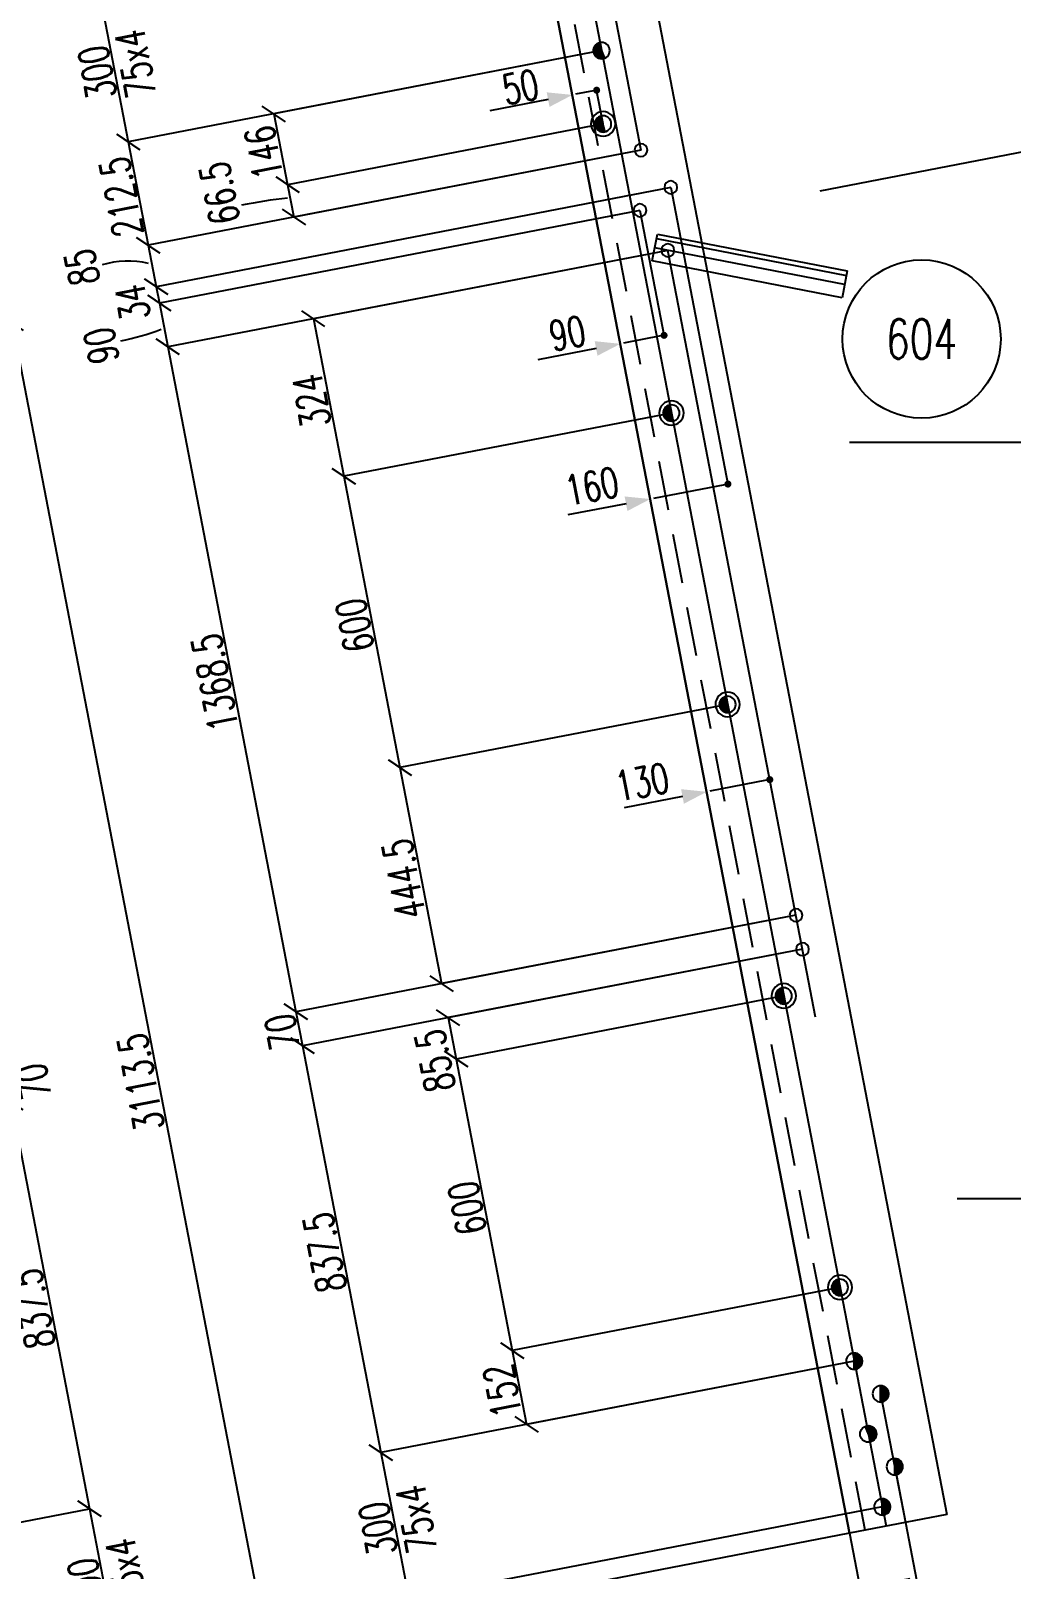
# Model space of a CAD drawing. Extents: x 591592 to 607812, y -3756 to 7724.
# Drawn here: x 603017 to 605000, y 3030 to 6140 of the extents above; entities that cross this region are included whole.
import ezdxf
from ezdxf.enums import TextEntityAlignment as Align

# ---------------------------------------------------------------- set-up
doc = ezdxf.new("R2010")
doc.units = 0
doc.header["$LTSCALE"] = 200
doc.header["$MEASUREMENT"] = 0
doc.linetypes.add('DASHED', pattern=[0.75, 0.5, -0.25])
doc.layers.get('0').update_dxf_attribs({"linetype": 'CONTINUOUS'})
for name, color, linetype in [('ASSI', 6, 'CONTINUOUS'), ('BOLLINI_1', 7, 'CONTINUOUS'), ('FORI', 2, 'CONTINUOUS'), ('LINEA_ANG', 2, 'CONTINUOUS'), ('LS', 7, 'CONTINUOUS'), ('QT_MAL', 7, 'CONTINUOUS'), ('QT_MPR', 7, 'CONTINUOUS'), ('QT_MSP', 7, 'CONTINUOUS'), ('TRAT-Y', 7, 'DASHED')]:
    doc.layers.add(name, color=color, linetype=linetype)
doc.styles.add('QUOTE', font='ROMANS8.SHX', dxfattribs={"width": 0.7})
doc.styles.add('RQL', font='ROMANS8.SHX', dxfattribs={"width": 0.7})
doc.styles.add('RS', font='ROMANS8.shx', dxfattribs={"width": 0.7})
doc.styles.get("Standard").update_dxf_attribs({"font": 'ROMANS8.SHX', "width": 0.7})
doc.dimstyles.new('FRECCE1', dxfattribs={"dimtxt": 60, "dimasz": 6.66, "dimexe": 0, "dimexo": 0, "dimgap": 1, "dimtad": 1, "dimzin": 0, "dimdsep": 46, "dimtxsty": 'RS', "dimblk1": 'QUOTP', "dimblk2": 'QUOTF', "dimsah": 1, "dimcen": 0, "dimclrd": 2, "dimclre": 2, "dimclrt": 7, "dimadec": 0, "dimazin": 0, "dimtfac": 1, "dimtix": 1, "dimtmove": 2, "dimatfit": 3, "dimldrblk": 'QUOTP', "dimfxl": 1, "dimtolj": 1, "dimtzin": 0, "dimarcsym": 0})
doc.dimstyles.new('TRATTO', dxfattribs={"dimscale": 0, "dimtxt": 60, "dimasz": 40, "dimexe": 0, "dimexo": 0, "dimgap": 5, "dimtad": 1, "dimrnd": 0.5, "dimdsep": 46, "dimtxsty": 'RS', "dimblk1": 'OBLIQUE', "dimblk2": 'OBLIQUE', "dimsah": 1, "dimcen": 0.09, "dimclrd": 2, "dimclre": 2, "dimclrt": 7, "dimadec": 0, "dimazin": 0, "dimtfac": 1, "dimtix": 1, "dimtmove": 2, "dimatfit": 3, "dimfxl": 1, "dimtolj": 1, "dimtzin": 0, "dimarcsym": 0})

# ---------------------------------------------------------------- blocks, each defined once
blk = doc.blocks.new('P20')
at = {"color": 0}
for p, q in [((0, 0.98), (0.02, 1)), ((0, 0.94), (0.06, 1)), ((1, -0.01), (0, 0.99)), ((0, 0.89), (0.1, 0.99)), ((0, 0.85), (0.14, 0.99)), ((0, 0.8), (0.18, 0.98)), ((0, 0.76), (0.22, 0.98)), ((0, 0.71), (0.25, 0.97)), ((0, 0.67), (0.29, 0.96)), ((1, -0.05), (0, 0.95)), ((0, 0.62), (0.32, 0.95)), ((0, 0.58), (0.36, 0.93)), ((0, 0.53), (0.39, 0.92)), ((0, 0.49), (0.42, 0.91)), ((1, -0.09), (0, 0.9)), ((0, 0.44), (0.45, 0.89)), ((0, 0.4), (0.48, 0.88)), ((0.99, -0.13), (0, 0.86)), ((0, 0.35), (0.51, 0.86)), ((0, 0.31), (0.54, 0.84)), ((0, 0.26), (0.56, 0.83)), ((0.99, -0.17), (0, 0.81)), ((0, 0.22), (0.59, 0.81)), ((0, 0.17), (0.61, 0.79)), ((0.98, -0.21), (0, 0.77)), ((0, 0.13), (0.64, 0.77)), ((0, 0.08), (0.66, 0.75)), ((0, 0.04), (0.69, 0.73)), ((0.97, -0.25), (0, 0.72)), ((0, -0.01), (0.71, 0.7)), ((0.96, -0.28), (0, 0.68)), ((0, -0.05), (0.73, 0.68)), ((0, -0.1), (0.75, 0.66)), ((0.95, -0.32), (0, 0.63)), ((0, -0.14), (0.77, 0.63)), ((0, -0.19), (0.79, 0.61)), ((0.94, -0.35), (0, 0.59)), ((0, -0.23), (0.81, 0.58)), ((0, -0.28), (0.83, 0.56)), ((0.92, -0.38), (0, 0.54)), ((0, -0.32), (0.85, 0.53)), ((0.91, -0.41), (0, 0.5)), ((0, -0.36), (0.87, 0.5)), ((0, -0.41), (0.88, 0.47)), ((0.9, -0.44), (0, 0.45)), ((0, -0.45), (0.9, 0.44)), ((0.88, -0.47), (0, 0.41)), ((0, -0.5), (0.91, 0.41)), ((0, -0.54), (0.92, 0.38)), ((0.87, -0.5), (0, 0.36)), ((0, -0.59), (0.94, 0.35)), ((0.85, -0.53), (0, 0.32)), ((0, -0.63), (0.95, 0.31)), ((0, -0.68), (0.96, 0.28)), ((0.83, -0.56), (0, 0.27)), ((0, -0.72), (0.97, 0.25)), ((0.81, -0.58), (0, 0.23)), ((0, -0.77), (0.98, 0.21)), ((0.79, -0.61), (0, 0.18)), ((0, -0.81), (0.99, 0.17)), ((0.77, -0.63), (0, 0.14)), ((0, -0.86), (0.99, 0.13)), ((0.75, -0.66), (0, 0.09)), ((0, -0.9), (1, 0.09)), ((0.73, -0.68), (0, 0.05)), ((0, -0.95), (1, 0.05)), ((0.71, -0.7), (0, 0.01)), ((0, -0.99), (1, 0.01)), ((1, 0.04), (0.04, 1)), ((1, 0.09), (0.09, 1)), ((0.99, 0.14), (0.14, 0.99)), ((0.98, 0.19), (0.19, 0.98)), ((0.97, 0.25), (0.25, 0.97)), ((0.95, 0.31), (0.31, 0.95)), ((0.92, 0.38), (0.38, 0.92)), ((0.88, 0.47), (0.47, 0.88)), ((0.81, 0.59), (0.59, 0.81)), ((0.69, -0.73), (0, -0.04)), ((0.66, -0.75), (0, -0.08)), ((0.64, -0.77), (0, -0.13)), ((0.61, -0.79), (0, -0.17)), ((0.59, -0.81), (0, -0.22)), ((0.56, -0.83), (0, -0.26)), ((0.54, -0.84), (0, -0.31)), ((0.51, -0.86), (0, -0.35)), ((0.48, -0.88), (0, -0.4)), ((0.45, -0.89), (0, -0.44)), ((0.42, -0.91), (0, -0.49)), ((0.39, -0.92), (0, -0.53)), ((0.36, -0.93), (0, -0.58)), ((0.32, -0.95), (0, -0.62)), ((0.29, -0.96), (0, -0.67)), ((0.25, -0.97), (0, -0.71)), ((0.22, -0.98), (0, -0.76)), ((0.18, -0.98), (0, -0.8)), ((0.14, -0.99), (0, -0.85)), ((0.1, -0.99), (0, -0.89)), ((0.04, -1), (1, -0.04)), ((0.09, -1), (1, -0.09)), ((0.14, -0.99), (0.99, -0.14)), ((0.19, -0.98), (0.98, -0.19)), ((0.25, -0.97), (0.97, -0.25)), ((0.31, -0.95), (0.95, -0.31)), ((0.38, -0.92), (0.92, -0.38)), ((0.47, -0.88), (0.88, -0.47)), ((0.59, -0.81), (0.81, -0.59))]:
    blk.add_line(p, q, dxfattribs=at)
for radius in [1.5, 1]:
    blk.add_circle((0, 0), radius)
blk = doc.blocks.new('QUOTP')
at = {"layer": 'ASSI', "color": 2, "const_width": 1.07}
blk.add_lwpolyline([(-0.53, 0, 1), (0.53, 0, 1)], format="xyb", close=True, dxfattribs=at)
blk = doc.blocks.new('QUOTF')
at = {"layer": 'LS', "color": 2}
blk.add_line((7.5, 0), (25.5, 0), dxfattribs=at)
blk.add_solid([(7.5, 2.25), (0, 0), (7.5, -2.25)], dxfattribs=at)
blk = doc.blocks.new('*D19')
at = {"layer": 'QT_MAL', "color": 2, "lineweight": -2, "transparency": 16777216}
for p, q in [((604112, 6010.4), (604112, 6010.4)), ((604154.6, 6018.6), (604118.5, 6011.7)), ((604161.1, 6019.9), (604161.1, 6019.9))]:
    blk.add_line(p, q, dxfattribs=at)
at = {"layer": 'QT_MAL', "color": 2, "lineweight": -2, "transparency": 16777216, "xscale": 6.66, "yscale": 6.66, "zscale": 6.66}
for name, p, rotation in [('QUOTF', (604112, 6010.4), 190.9154326102406), ('QUOTP', (604161.1, 6019.9), 10.91543261024063)]:
    blk.add_blockref(name, p, dxfattribs=dict(at, rotation=rotation))
at = {"layer": 'QT_MAL', "color": 7, "transparency": 16777216, "insert": (604007.1, 6026.3), "char_height": 60, "attachment_point": 5, "rotation": 10.9154, "style": 'RS'}
blk.add_mtext('\\A1;50', dxfattribs=at)
blk = doc.blocks.new('_OBLIQUE')
at = {"color": 0, "linetype": 'ByBlock'}
blk.add_line((-0.5, -0.5), (0.5, 0.5), dxfattribs=at)
blk = doc.blocks.new('*D18')
at = {"layer": 'LS', "color": 2, "lineweight": -2, "transparency": 16777216}
for p, q in [((604672.5, 5308.5), (605582.1, 5308.5)), ((605582.1, 5308.5), (605582.1, 2251.1)), ((602316.4, 2251.1), (605582.1, 2251.1))]:
    blk.add_line(p, q, dxfattribs=at)
at = {"layer": 'LS', "color": 2, "lineweight": -2, "transparency": 16777216, "xscale": 40, "yscale": 40, "zscale": 40}
for p, rotation in [((605582.1, 5308.5), 90), ((605582.1, 2251.1), 270)]:
    blk.add_blockref('_OBLIQUE', p, dxfattribs=dict(at, rotation=rotation))
at = {"layer": 'LS', "color": 7, "transparency": 16777216, "insert": (605547.1, 3779.8), "char_height": 60, "attachment_point": 5, "rotation": 90, "style": 'RS'}
blk.add_mtext('\\A1;3000', dxfattribs=at)
blk = doc.blocks.new('*D24')
at = {"layer": 'LS', "color": 2, "lineweight": -2, "transparency": 16777216}
for p, q in [((604672.5, 5308.5), (605282.1, 5308.5)), ((605282.1, 5308.5), (605282.1, 3779.8)), ((604890.2, 3779.8), (605282.1, 3779.8))]:
    blk.add_line(p, q, dxfattribs=at)
at = {"layer": 'LS', "color": 2, "lineweight": -2, "transparency": 16777216, "xscale": 40, "yscale": 40, "zscale": 40}
for p, rotation in [((605282.1, 5308.5), 90), ((605282.1, 3779.8), 270)]:
    blk.add_blockref('_OBLIQUE', p, dxfattribs=dict(at, rotation=rotation))
at = {"layer": 'LS', "color": 7, "transparency": 16777216, "insert": (605247.1, 4544.1), "char_height": 60, "attachment_point": 5, "rotation": 90, "style": 'RS'}
blk.add_mtext('\\A1;1500', dxfattribs=at)
blk = doc.blocks.new('*D25')
at = {"layer": 'LS', "color": 2, "lineweight": -2, "transparency": 16777216}
for p, q in [((604890.2, 3779.8), (605282.1, 3779.8)), ((605282.1, 3779.8), (605282.1, 2251.1)), ((602316.4, 2251.1), (605282.1, 2251.1))]:
    blk.add_line(p, q, dxfattribs=at)
at = {"layer": 'LS', "color": 2, "lineweight": -2, "transparency": 16777216, "xscale": 40, "yscale": 40, "zscale": 40}
for p, rotation in [((605282.1, 3779.8), 90), ((605282.1, 2251.1), 270)]:
    blk.add_blockref('_OBLIQUE', p, dxfattribs=dict(at, rotation=rotation))
at = {"layer": 'LS', "color": 7, "transparency": 16777216, "insert": (605247.1, 3015.4), "char_height": 60, "attachment_point": 5, "rotation": 90, "style": 'RS'}
blk.add_mtext('\\A1;1500', dxfattribs=at)
blk = doc.blocks.new('16')
blk.add_circle((0, 0), 1)
blk = doc.blocks.new('20')
at = {"color": 0}
for p, q in [((0, 0.98), (0.02, 1)), ((0, 0.94), (0.06, 1)), ((1, -0.01), (0, 0.99)), ((0, 0.89), (0.1, 0.99)), ((0, 0.85), (0.14, 0.99)), ((0, 0.8), (0.18, 0.98)), ((0, 0.76), (0.22, 0.98)), ((0, 0.71), (0.25, 0.97)), ((0, 0.67), (0.29, 0.96)), ((1, -0.05), (0, 0.95)), ((0, 0.62), (0.32, 0.95)), ((0, 0.58), (0.36, 0.93)), ((0, 0.53), (0.39, 0.92)), ((0, 0.49), (0.42, 0.91)), ((1, -0.09), (0, 0.9)), ((0, 0.44), (0.45, 0.89)), ((0, 0.4), (0.48, 0.88)), ((0.99, -0.13), (0, 0.86)), ((0, 0.35), (0.51, 0.86)), ((0, 0.31), (0.54, 0.84)), ((0, 0.26), (0.56, 0.83)), ((0.99, -0.17), (0, 0.81)), ((0, 0.22), (0.59, 0.81)), ((0, 0.17), (0.61, 0.79)), ((0.98, -0.21), (0, 0.77)), ((0, 0.13), (0.64, 0.77)), ((0, 0.08), (0.66, 0.75)), ((0, 0.04), (0.69, 0.73)), ((0.97, -0.25), (0, 0.72)), ((0, -0.01), (0.71, 0.7)), ((0.96, -0.28), (0, 0.68)), ((0, -0.05), (0.73, 0.68)), ((0, -0.1), (0.75, 0.66)), ((0.95, -0.32), (0, 0.63)), ((0, -0.14), (0.77, 0.63)), ((0, -0.19), (0.79, 0.61)), ((0.94, -0.35), (0, 0.59)), ((0, -0.23), (0.81, 0.58)), ((0, -0.28), (0.83, 0.56)), ((0.92, -0.38), (0, 0.54)), ((0, -0.32), (0.85, 0.53)), ((0.91, -0.41), (0, 0.5)), ((0, -0.36), (0.87, 0.5)), ((0, -0.41), (0.88, 0.47)), ((0.9, -0.44), (0, 0.45)), ((0, -0.45), (0.9, 0.44)), ((0.88, -0.47), (0, 0.41)), ((0, -0.5), (0.91, 0.41)), ((0, -0.54), (0.92, 0.38)), ((0.87, -0.5), (0, 0.36)), ((0, -0.59), (0.94, 0.35)), ((0.85, -0.53), (0, 0.32)), ((0, -0.63), (0.95, 0.31)), ((0, -0.68), (0.96, 0.28)), ((0.83, -0.56), (0, 0.27)), ((0, -0.72), (0.97, 0.25)), ((0.81, -0.58), (0, 0.23)), ((0, -0.77), (0.98, 0.21)), ((0.79, -0.61), (0, 0.18)), ((0, -0.81), (0.99, 0.17)), ((0.77, -0.63), (0, 0.14)), ((0, -0.86), (0.99, 0.13)), ((0.75, -0.66), (0, 0.09)), ((0, -0.9), (1, 0.09)), ((0.73, -0.68), (0, 0.05)), ((0, -0.95), (1, 0.05)), ((0.71, -0.7), (0, 0.01)), ((0, -0.99), (1, 0.01)), ((1, 0.04), (0.04, 1)), ((1, 0.09), (0.09, 1)), ((0.99, 0.14), (0.14, 0.99)), ((0.98, 0.19), (0.19, 0.98)), ((0.97, 0.25), (0.25, 0.97)), ((0.95, 0.31), (0.31, 0.95)), ((0.92, 0.38), (0.38, 0.92)), ((0.88, 0.47), (0.47, 0.88)), ((0.81, 0.59), (0.59, 0.81)), ((0.69, -0.73), (0, -0.04)), ((0.66, -0.75), (0, -0.08)), ((0.64, -0.77), (0, -0.13)), ((0.61, -0.79), (0, -0.17)), ((0.59, -0.81), (0, -0.22)), ((0.56, -0.83), (0, -0.26)), ((0.54, -0.84), (0, -0.31)), ((0.51, -0.86), (0, -0.35)), ((0.48, -0.88), (0, -0.4)), ((0.45, -0.89), (0, -0.44)), ((0.42, -0.91), (0, -0.49)), ((0.39, -0.92), (0, -0.53)), ((0.36, -0.93), (0, -0.58)), ((0.32, -0.95), (0, -0.62)), ((0.29, -0.96), (0, -0.67)), ((0.25, -0.97), (0, -0.71)), ((0.22, -0.98), (0, -0.76)), ((0.18, -0.98), (0, -0.8)), ((0.14, -0.99), (0, -0.85)), ((0.1, -0.99), (0, -0.89)), ((0.04, -1), (1, -0.04)), ((0.09, -1), (1, -0.09)), ((0.14, -0.99), (0.99, -0.14)), ((0.19, -0.98), (0.98, -0.19)), ((0.25, -0.97), (0.97, -0.25)), ((0.31, -0.95), (0.95, -0.31)), ((0.38, -0.92), (0.92, -0.38)), ((0.47, -0.88), (0.88, -0.47)), ((0.59, -0.81), (0.81, -0.59))]:
    blk.add_line(p, q, dxfattribs=at)
blk.add_line((0, 1), (0, -1))
blk.add_circle((0, 0), 1)
blk = doc.blocks.new('ASSE98')
blk.add_line((0, 0), (1, 0))
at = {"color": 7, "style": 'QUOTE', "width": 0.5, "flags": 1}
for tag, p in [('TI', (1.38308, 6.82731)), ('DI_S', (1.38308, 6.42178)), ('D_S', (1.38308, 6.02092)), ('E_S', (1.38308, 5.68065)), ('NFORI', (1.36454, 5.29792)), ('ALAR', (1.36349, 4.93246)), ('FAM', (1.3775, 4.54645)), ('ALA', (1.38308, 4.19257)), ('DISP2', (1.38308, 3.84971)), ('DISP1', (1.38308, 3.50686)), ('PINZAF', (1.38308, 3.164)), ('PINZAI', (1.38308, 2.82114)), ('TRP', (1.38308, 2.47829)), ('NP', (1.38308, 2.13543)), ('SV', (1.38308, 1.79257)), ('PESO', (1.38308, 1.44971)), ('QUA', (1.38308, 1.10686)), ('LUN', (1.38308, 0.764)), ('PROF', (1.38308, 0.42114)), ('POS', (1.38308, 0.07829))]:
    blk.add_attdef(tag, p, '', height=0.2, dxfattribs=at)
at = {"color": 7, "flags": 1}
for tag, p in [('LAV1', (3.07431, 6.82847)), ('LAV2', (3.07431, 6.49513)), ('LAV3', (3.07431, 6.1618)), ('LAV4', (3.07431, 5.82847)), ('LAV5', (3.07431, 5.49513)), ('LAV6', (3.07431, 5.1618)), ('LAV7', (3.07431, 4.82847)), ('LAV8', (3.07431, 4.49513)), ('LAV9', (3.07431, 4.1618)), ('LAV10', (3.07431, 3.82847))]:
    blk.add_attdef(tag, p, '', height=0.2, dxfattribs=at)
blk = doc.blocks.new('*D37')
at = {"layer": 'QT_MAL', "color": 2, "lineweight": -2, "transparency": 16777216}
for p, q in [((604420.1, 5222.5), (604276.1, 5194.8)), ((604426.6, 5223.8), (604426.6, 5223.8))]:
    blk.add_line(p, q, dxfattribs=at)
at = {"layer": 'QT_MAL', "color": 2, "lineweight": -2, "transparency": 16777216, "xscale": 6.66, "yscale": 6.66, "zscale": 6.66}
for name, p, rotation in [('QUOTP', (604426.6, 5223.8), 10.91543261025214), ('QUOTF', (604269.5, 5193.5), 190.9154326102521)]:
    blk.add_blockref(name, p, dxfattribs=dict(at, rotation=rotation))
at = {"layer": 'QT_MAL', "color": 7, "transparency": 16777216, "insert": (604151.3, 5219.2), "char_height": 60, "attachment_point": 5, "rotation": 10.9154, "style": 'RS'}
blk.add_mtext('\\A1;160', dxfattribs=at)
blk = doc.blocks.new('*D38')
at = {"layer": 'QT_MAL', "color": 2, "lineweight": -2, "transparency": 16777216}
for p, q in [((604209, 5507.3), (604209, 5507.3)), ((604290.9, 5523.1), (604215.6, 5508.6)), ((604297.4, 5524.4), (604297.4, 5524.4))]:
    blk.add_line(p, q, dxfattribs=at)
at = {"layer": 'QT_MAL', "color": 2, "lineweight": -2, "transparency": 16777216, "xscale": 6.66, "yscale": 6.66, "zscale": 6.66}
for name, p, rotation in [('QUOTF', (604209, 5507.3), 190.9154326102534), ('QUOTP', (604297.4, 5524.4), 10.91543261025334)]:
    blk.add_blockref(name, p, dxfattribs=dict(at, rotation=rotation))
at = {"layer": 'QT_MAL', "color": 7, "transparency": 16777216, "insert": (604101.9, 5528.5), "char_height": 60, "attachment_point": 5, "rotation": 10.9154, "style": 'RS'}
blk.add_mtext('\\A1;90', dxfattribs=at)
blk = doc.blocks.new('*D39')
at = {"layer": 'QT_MAL', "color": 2, "lineweight": -2, "transparency": 16777216}
blk.add_line((604504.8, 4625), (604390.2, 4602.9), dxfattribs=at)
at = {"layer": 'QT_MAL', "color": 2, "lineweight": -2, "transparency": 16777216, "xscale": 6.66, "yscale": 6.66, "zscale": 6.66}
for name, p, rotation in [('QUOTP', (604511.3, 4626.3), 10.91543261024847), ('QUOTF', (604383.7, 4601.7), 190.9154326102484)]:
    blk.add_blockref(name, p, dxfattribs=dict(at, rotation=rotation))
at = {"layer": 'QT_MAL', "color": 7, "transparency": 16777216, "insert": (604252.9, 4621.2), "char_height": 60, "attachment_point": 5, "rotation": 10.9154, "style": 'RS'}
blk.add_mtext('\\A1;130', dxfattribs=at)
blk = doc.blocks.new('*D43')
at = {"layer": 'QT_MPR', "color": 2, "lineweight": -2, "transparency": 16777216}
for p, q in [((601726.8, 5308.5), (602978.7, 5549.9)), ((602978.7, 5549.9), (603568.3, 2492.5)), ((602316.4, 2251.1), (603568.3, 2492.5))]:
    blk.add_line(p, q, dxfattribs=at)
at = {"layer": 'QT_MPR', "color": 2, "lineweight": -2, "transparency": 16777216, "xscale": 40, "yscale": 40, "zscale": 40}
for p, rotation in [((602978.7, 5549.9), 100.915432610245), ((603568.3, 2492.5), 280.915432610245)]:
    blk.add_blockref('_OBLIQUE', p, dxfattribs=dict(at, rotation=rotation))
at = {"layer": 'QT_MPR', "color": 7, "transparency": 16777216, "insert": (603239.1, 4014.6), "char_height": 60, "attachment_point": 5, "rotation": 100.9154, "style": 'RS'}
blk.add_mtext('\\A1;3113.5', dxfattribs=at)
blk = doc.blocks.new('*D53')
at = {"layer": 'QT_MPR', "color": 2, "lineweight": -2, "transparency": 16777216}
for p, q in [((601952.3, 3848.5), (602963.7, 4043.5)), ((602963.7, 4043.5), (602976.9, 3974.8)), ((601965.6, 3779.8), (602976.9, 3974.8))]:
    blk.add_line(p, q, dxfattribs=at)
at = {"layer": 'QT_MPR', "color": 2, "lineweight": -2, "transparency": 16777216, "xscale": 40, "yscale": 40, "zscale": 40}
for p, rotation in [((602963.7, 4043.5), 100.915432610245), ((602976.9, 3974.8), 280.915432610245)]:
    blk.add_blockref('_OBLIQUE', p, dxfattribs=dict(at, rotation=rotation))
at = {"layer": 'QT_MPR', "color": 7, "transparency": 16777216, "insert": (603022.4, 4015.9), "char_height": 60, "attachment_point": 5, "rotation": 100.9154, "style": 'RS'}
blk.add_mtext('\\A1;70', dxfattribs=at)
blk = doc.blocks.new('*D54')
at = {"layer": 'QT_MPR', "color": 2, "lineweight": -2, "transparency": 16777216}
for p, q in [((601965.6, 3779.8), (602976.9, 3974.8)), ((602976.9, 3974.8), (603135.5, 3152.5)), ((602178.1, 2967.9), (603135.5, 3152.5))]:
    blk.add_line(p, q, dxfattribs=at)
at = {"layer": 'QT_MPR', "color": 2, "lineweight": -2, "transparency": 16777216, "xscale": 40, "yscale": 40, "zscale": 40}
for p, rotation in [((602976.9, 3974.8), 100.915432610245), ((603135.5, 3152.5), 280.915432610245)]:
    blk.add_blockref('_OBLIQUE', p, dxfattribs=dict(at, rotation=rotation))
at = {"layer": 'QT_MPR', "color": 7, "transparency": 16777216, "insert": (603021.8, 3557), "char_height": 60, "attachment_point": 5, "rotation": 100.9154, "style": 'RS'}
blk.add_mtext('\\A1;837.5', dxfattribs=at)
blk = doc.blocks.new('*D55')
at = {"layer": 'QT_MPR', "color": 2, "lineweight": -2, "transparency": 16777216}
for p, q in [((602178.1, 2967.9), (603135.5, 3152.5)), ((603135.5, 3152.5), (603192.3, 2857.9)), ((602234.9, 2673.3), (603192.3, 2857.9))]:
    blk.add_line(p, q, dxfattribs=at)
at = {"layer": 'QT_MPR', "color": 2, "lineweight": -2, "transparency": 16777216, "xscale": 40, "yscale": 40, "zscale": 40}
for p, rotation in [((603135.5, 3152.5), 100.915432610245), ((603192.3, 2857.9), 280.915432610245)]:
    blk.add_blockref('_OBLIQUE', p, dxfattribs=dict(at, rotation=rotation))
at = {"layer": 'QT_MPR', "color": 7, "transparency": 16777216, "insert": (603209, 3023.6), "char_height": 60, "attachment_point": 5, "rotation": 100.9154, "style": 'RS'}
blk.add_mtext('\\A1;75x4', dxfattribs=at)
blk = doc.blocks.new('*D56')
at = {"layer": 'QT_MPR', "color": 2, "lineweight": -2, "transparency": 16777216}
for p, q in [((602178.1, 2967.9), (603135.5, 3152.5)), ((603135.5, 3152.5), (603192.3, 2857.9)), ((602234.9, 2673.3), (603192.3, 2857.9))]:
    blk.add_line(p, q, dxfattribs=at)
at = {"layer": 'QT_MPR', "color": 2, "lineweight": -2, "transparency": 16777216, "xscale": 40, "yscale": 40, "zscale": 40}
for p, rotation in [((603135.5, 3152.5), 100.915432610245), ((603192.3, 2857.9), 280.915432610245)]:
    blk.add_blockref('_OBLIQUE', p, dxfattribs=dict(at, rotation=rotation))
at = {"layer": 'QT_MPR', "color": 7, "transparency": 16777216, "insert": (603129.5, 2998.6), "char_height": 60, "attachment_point": 5, "rotation": 100.9154, "style": 'RS'}
blk.add_mtext('\\A1;300', dxfattribs=at)
blk = doc.blocks.new('*D66')
at = {"layer": 'QT_MPR', "color": 2, "lineweight": -2, "transparency": 16777216}
for p, q in [((604114.3, 6394.5), (603157, 6209.9)), ((603157, 6209.9), (603213.8, 5915.3)), ((604171.1, 6099.9), (603213.8, 5915.3))]:
    blk.add_line(p, q, dxfattribs=at)
at = {"layer": 'QT_MPR', "color": 2, "lineweight": -2, "transparency": 16777216, "xscale": 40, "yscale": 40, "zscale": 40}
for p, rotation in [((603157, 6209.9), 100.9154326102485), ((603213.8, 5915.3), 280.9154326102484)]:
    blk.add_blockref('_OBLIQUE', p, dxfattribs=dict(at, rotation=rotation))
at = {"layer": 'QT_MPR', "color": 7, "transparency": 16777216, "insert": (603228.2, 6073.6), "char_height": 60, "attachment_point": 5, "rotation": 100.9154, "style": 'RS'}
blk.add_mtext('\\A1;75x4', dxfattribs=at)
blk = doc.blocks.new('*D67')
at = {"layer": 'QT_MPR', "color": 2, "lineweight": -2, "transparency": 16777216}
for p, q in [((604114.3, 6394.5), (603157, 6209.9)), ((603157, 6209.9), (603213.8, 5915.3)), ((604171.1, 6099.9), (603213.8, 5915.3))]:
    blk.add_line(p, q, dxfattribs=at)
at = {"layer": 'QT_MPR', "color": 2, "lineweight": -2, "transparency": 16777216, "xscale": 40, "yscale": 40, "zscale": 40}
for p, rotation in [((603157, 6209.9), 100.9154326102485), ((603213.8, 5915.3), 280.9154326102484)]:
    blk.add_blockref('_OBLIQUE', p, dxfattribs=dict(at, rotation=rotation))
at = {"layer": 'QT_MPR', "color": 7, "transparency": 16777216, "insert": (603151, 6056), "char_height": 60, "attachment_point": 5, "rotation": 100.9154, "style": 'RS'}
blk.add_mtext('\\A1;300', dxfattribs=at)
blk = doc.blocks.new('*D68')
at = {"layer": 'QT_MPR', "color": 2, "lineweight": -2, "transparency": 16777216}
for p, q in [((604171.1, 6099.9), (603213.8, 5915.3)), ((603213.8, 5915.3), (603254, 5706.6)), ((604250.7, 5898.8), (603254, 5706.6))]:
    blk.add_line(p, q, dxfattribs=at)
at = {"layer": 'QT_MPR', "color": 2, "lineweight": -2, "transparency": 16777216, "xscale": 40, "yscale": 40, "zscale": 40}
for p, rotation in [((603213.8, 5915.3), 100.9154326102485), ((603254, 5706.6), 280.9154326102484)]:
    blk.add_blockref('_OBLIQUE', p, dxfattribs=dict(at, rotation=rotation))
at = {"layer": 'QT_MPR', "color": 7, "transparency": 16777216, "insert": (603199.5, 5804.3), "char_height": 60, "attachment_point": 5, "rotation": 100.9154, "style": 'RS'}
blk.add_mtext('\\A1;212.5', dxfattribs=at)
blk = doc.blocks.new('*D69')
at = {"layer": 'QT_MPR', "color": 2, "lineweight": -2, "transparency": 16777216}
for p, q in [((604250.7, 5898.8), (603254, 5706.6)), ((604311, 5823.5), (603270.2, 5622.8)), ((603254, 5706.6), (603270.2, 5622.8))]:
    blk.add_line(p, q, dxfattribs=at)
at = {"layer": 'QT_MPR', "color": 2, "lineweight": -2, "transparency": 16777216, "xscale": 40, "yscale": 40, "zscale": 40}
for p, rotation in [((603254, 5706.6), 100.9154326102485), ((603270.2, 5622.8), 280.9154326102484)]:
    blk.add_blockref('_OBLIQUE', p, dxfattribs=dict(at, rotation=rotation))
at = {"layer": 'QT_MPR', "color": 7, "transparency": 16777216, "insert": (603120.2, 5662), "char_height": 60, "attachment_point": 5, "rotation": 100.9154, "style": 'RS'}
blk.add_mtext('\\A1;85', dxfattribs=at)
blk = doc.blocks.new('*D70')
at = {"layer": 'QT_MPR', "color": 2, "lineweight": -2, "transparency": 16777216}
for p, q in [((604311, 5823.5), (603270.2, 5622.8)), ((604248.7, 5777), (603276.6, 5589.6)), ((603270.2, 5622.8), (603276.6, 5589.6))]:
    blk.add_line(p, q, dxfattribs=at)
at = {"layer": 'QT_MPR', "color": 2, "lineweight": -2, "transparency": 16777216, "xscale": 40, "yscale": 40, "zscale": 40}
for p, rotation in [((603270.2, 5622.8), 100.9154326102485), ((603276.6, 5589.6), 280.9154326102484)]:
    blk.add_blockref('_OBLIQUE', p, dxfattribs=dict(at, rotation=rotation))
at = {"layer": 'QT_MPR', "color": 7, "transparency": 16777216, "insert": (603222.5, 5591.2), "char_height": 60, "attachment_point": 5, "rotation": 100.9154, "style": 'RS'}
blk.add_mtext('\\A1;34', dxfattribs=at)
blk = doc.blocks.new('*D71')
at = {"layer": 'QT_MPR', "color": 2, "lineweight": -2, "transparency": 16777216}
for p, q in [((604248.7, 5777), (603276.6, 5589.6)), ((604305, 5696.2), (603293.6, 5501.2)), ((603276.6, 5589.6), (603293.6, 5501.2))]:
    blk.add_line(p, q, dxfattribs=at)
at = {"layer": 'QT_MPR', "color": 2, "lineweight": -2, "transparency": 16777216, "xscale": 40, "yscale": 40, "zscale": 40}
for p, rotation in [((603276.6, 5589.6), 100.9154326102485), ((603293.6, 5501.2), 280.9154326102484)]:
    blk.add_blockref('_OBLIQUE', p, dxfattribs=dict(at, rotation=rotation))
at = {"layer": 'QT_MPR', "color": 7, "transparency": 16777216, "insert": (603159.4, 5503.7), "char_height": 60, "attachment_point": 5, "rotation": 100.9154, "style": 'RS'}
blk.add_mtext('\\A1;90', dxfattribs=at)
blk = doc.blocks.new('*D72')
at = {"layer": 'QT_MPR', "color": 2, "lineweight": -2, "transparency": 16777216}
for p, q in [((604305, 5696.2), (603293.6, 5501.2)), ((603293.6, 5501.2), (603552.8, 4157.2)), ((604564.2, 4352.2), (603552.8, 4157.2))]:
    blk.add_line(p, q, dxfattribs=at)
at = {"layer": 'QT_MPR', "color": 2, "lineweight": -2, "transparency": 16777216, "xscale": 40, "yscale": 40, "zscale": 40}
for p, rotation in [((603293.6, 5501.2), 100.9154326102485), ((603552.8, 4157.2), 280.9154326102484)]:
    blk.add_blockref('_OBLIQUE', p, dxfattribs=dict(at, rotation=rotation))
at = {"layer": 'QT_MPR', "color": 7, "transparency": 16777216, "insert": (603388.9, 4822.5), "char_height": 60, "attachment_point": 5, "rotation": 100.9154, "style": 'RS'}
blk.add_mtext('\\A1;1368.5', dxfattribs=at)
blk = doc.blocks.new('*D73')
at = {"layer": 'QT_MPR', "color": 2, "lineweight": -2, "transparency": 16777216}
for p, q in [((604564.2, 4352.2), (603552.8, 4157.2)), ((604577.4, 4283.5), (603566.1, 4088.4)), ((603552.8, 4157.2), (603566.1, 4088.4))]:
    blk.add_line(p, q, dxfattribs=at)
at = {"layer": 'QT_MPR', "color": 2, "lineweight": -2, "transparency": 16777216, "xscale": 40, "yscale": 40, "zscale": 40}
for p, rotation in [((603552.8, 4157.2), 100.9154326102485), ((603566.1, 4088.4), 280.9154326102484)]:
    blk.add_blockref('_OBLIQUE', p, dxfattribs=dict(at, rotation=rotation))
at = {"layer": 'QT_MPR', "color": 7, "transparency": 16777216, "insert": (603525.1, 4116.2), "char_height": 60, "attachment_point": 5, "rotation": 100.9154, "style": 'RS'}
blk.add_mtext('\\A1;70', dxfattribs=at)
blk = doc.blocks.new('*D74')
at = {"layer": 'QT_MPR', "color": 2, "lineweight": -2, "transparency": 16777216}
for p, q in [((604577.4, 4283.5), (603566.1, 4088.4)), ((603566.1, 4088.4), (603724.7, 3266.1)), ((604682, 3450.7), (603724.7, 3266.1))]:
    blk.add_line(p, q, dxfattribs=at)
at = {"layer": 'QT_MPR', "color": 2, "lineweight": -2, "transparency": 16777216, "xscale": 40, "yscale": 40, "zscale": 40}
for p, rotation in [((603566.1, 4088.4), 100.9154326102485), ((603724.7, 3266.1), 280.9154326102484)]:
    blk.add_blockref('_OBLIQUE', p, dxfattribs=dict(at, rotation=rotation))
at = {"layer": 'QT_MPR', "color": 7, "transparency": 16777216, "insert": (603611, 3670.6), "char_height": 60, "attachment_point": 5, "rotation": 100.9154, "style": 'RS'}
blk.add_mtext('\\A1;837.5', dxfattribs=at)
blk = doc.blocks.new('*D75')
at = {"layer": 'QT_MPR', "color": 2, "lineweight": -2, "transparency": 16777216}
for p, q in [((604682, 3450.7), (603724.7, 3266.1)), ((603724.7, 3266.1), (603781.5, 2971.5)), ((604738.8, 3156.2), (603781.5, 2971.5))]:
    blk.add_line(p, q, dxfattribs=at)
at = {"layer": 'QT_MPR', "color": 2, "lineweight": -2, "transparency": 16777216, "xscale": 40, "yscale": 40, "zscale": 40}
for p, rotation in [((603724.7, 3266.1), 100.9154326102485), ((603781.5, 2971.5), 280.9154326102484)]:
    blk.add_blockref('_OBLIQUE', p, dxfattribs=dict(at, rotation=rotation))
at = {"layer": 'QT_MPR', "color": 7, "transparency": 16777216, "insert": (603796.2, 3131.4), "char_height": 60, "attachment_point": 5, "rotation": 100.9154, "style": 'RS'}
blk.add_mtext('\\A1;75x4', dxfattribs=at)
blk = doc.blocks.new('*D76')
at = {"layer": 'QT_MPR', "color": 2, "lineweight": -2, "transparency": 16777216}
for p, q in [((604682, 3450.7), (603724.7, 3266.1)), ((603724.7, 3266.1), (603781.5, 2971.5)), ((604738.8, 3156.2), (603781.5, 2971.5))]:
    blk.add_line(p, q, dxfattribs=at)
at = {"layer": 'QT_MPR', "color": 2, "lineweight": -2, "transparency": 16777216, "xscale": 40, "yscale": 40, "zscale": 40}
for p, rotation in [((603724.7, 3266.1), 100.9154326102485), ((603781.5, 2971.5), 280.9154326102484)]:
    blk.add_blockref('_OBLIQUE', p, dxfattribs=dict(at, rotation=rotation))
at = {"layer": 'QT_MPR', "color": 7, "transparency": 16777216, "insert": (603718.7, 3112.2), "char_height": 60, "attachment_point": 5, "rotation": 100.9154, "style": 'RS'}
blk.add_mtext('\\A1;300', dxfattribs=at)
blk = doc.blocks.new('*D77')
at = {"layer": 'QT_MPR', "color": 2, "lineweight": -2, "transparency": 16777216}
for p, q in [((604738.8, 3156.2), (603781.5, 2971.5)), ((604672.7, 3102.9), (603789, 2932.5)), ((603781.5, 2971.5), (603789, 2932.5))]:
    blk.add_line(p, q, dxfattribs=at)
at = {"layer": 'QT_MPR', "color": 2, "lineweight": -2, "transparency": 16777216, "xscale": 40, "yscale": 40, "zscale": 40}
for p, rotation in [((603781.5, 2971.5), 100.9154326102485), ((603789, 2932.5), 280.9154326102484)]:
    blk.add_blockref('_OBLIQUE', p, dxfattribs=dict(at, rotation=rotation))
at = {"layer": 'QT_MPR', "color": 7, "transparency": 16777216, "insert": (603761.8, 2878.6), "char_height": 60, "attachment_point": 5, "rotation": 100.9154, "style": 'RS'}
blk.add_mtext('\\A1;40', dxfattribs=at)
blk = doc.blocks.new('*D78')
at = {"layer": 'QT_MSP', "color": 2, "lineweight": -2, "transparency": 16777216}
for p, q in [((604171.1, 6099.9), (603508.3, 5972.1)), ((603508.3, 5972.1), (603536, 5828.8)), ((604174.2, 5951.8), (603536, 5828.8))]:
    blk.add_line(p, q, dxfattribs=at)
at = {"layer": 'QT_MSP', "color": 2, "lineweight": -2, "transparency": 16777216, "xscale": 40, "yscale": 40, "zscale": 40}
for p, rotation in [((603508.3, 5972.1), 100.9154326102485), ((603536, 5828.8), 280.9154326102484)]:
    blk.add_blockref('_OBLIQUE', p, dxfattribs=dict(at, rotation=rotation))
at = {"layer": 'QT_MSP', "color": 7, "transparency": 16777216, "insert": (603487.8, 5893.8), "char_height": 60, "attachment_point": 5, "rotation": 100.9154, "style": 'RS'}
blk.add_mtext('\\A1;146', dxfattribs=at)
blk = doc.blocks.new('*D79')
at = {"layer": 'QT_MSP', "color": 2, "lineweight": -2, "transparency": 16777216}
for p, q in [((604174.2, 5951.8), (603536, 5828.8)), ((604250.7, 5898.8), (603548.6, 5763.4)), ((603536, 5828.8), (603548.6, 5763.4))]:
    blk.add_line(p, q, dxfattribs=at)
at = {"layer": 'QT_MSP', "color": 2, "lineweight": -2, "transparency": 16777216, "xscale": 40, "yscale": 40, "zscale": 40}
for p, rotation in [((603536, 5828.8), 100.9154326102485), ((603548.6, 5763.4), 280.9154326102484)]:
    blk.add_blockref('_OBLIQUE', p, dxfattribs=dict(at, rotation=rotation))
at = {"layer": 'QT_MSP', "color": 7, "transparency": 16777216, "insert": (603398.4, 5811.8), "char_height": 60, "attachment_point": 5, "rotation": 100.9154, "style": 'RS'}
blk.add_mtext('\\A1;66.5', dxfattribs=at)
blk = doc.blocks.new('*D80')
at = {"layer": 'QT_MSP', "color": 2, "lineweight": -2, "transparency": 16777216}
for p, q in [((604305, 5696.2), (603588.2, 5558)), ((603588.2, 5558), (603649.6, 5239.6)), ((604312.4, 5367.4), (603649.6, 5239.6))]:
    blk.add_line(p, q, dxfattribs=at)
at = {"layer": 'QT_MSP', "color": 2, "lineweight": -2, "transparency": 16777216, "xscale": 40, "yscale": 40, "zscale": 40}
for p, rotation in [((603588.2, 5558), 100.9154326102485), ((603649.6, 5239.6), 280.9154326102484)]:
    blk.add_blockref('_OBLIQUE', p, dxfattribs=dict(at, rotation=rotation))
at = {"layer": 'QT_MSP', "color": 7, "transparency": 16777216, "insert": (603584.5, 5392.2), "char_height": 60, "attachment_point": 5, "rotation": 100.9154, "style": 'RS'}
blk.add_mtext('\\A1;324', dxfattribs=at)
blk = doc.blocks.new('*D81')
at = {"layer": 'QT_MSP', "color": 2, "lineweight": -2, "transparency": 16777216}
for p, q in [((604312.4, 5367.4), (603649.6, 5239.6)), ((603649.6, 5239.6), (603763.2, 4650.5)), ((604426, 4778.3), (603763.2, 4650.5))]:
    blk.add_line(p, q, dxfattribs=at)
at = {"layer": 'QT_MSP', "color": 2, "lineweight": -2, "transparency": 16777216, "xscale": 40, "yscale": 40, "zscale": 40}
for p, rotation in [((603649.6, 5239.6), 100.9154326102485), ((603763.2, 4650.5), 280.9154326102484)]:
    blk.add_blockref('_OBLIQUE', p, dxfattribs=dict(at, rotation=rotation))
at = {"layer": 'QT_MSP', "color": 7, "transparency": 16777216, "insert": (603672, 4938.4), "char_height": 60, "attachment_point": 5, "rotation": 100.9154, "style": 'RS'}
blk.add_mtext('\\A1;600', dxfattribs=at)
blk = doc.blocks.new('*D82')
at = {"layer": 'QT_MSP', "color": 2, "lineweight": -2, "transparency": 16777216}
for p, q in [((604426, 4778.3), (603763.2, 4650.5)), ((603763.2, 4650.5), (603847.4, 4214)), ((604564.2, 4352.2), (603847.4, 4214))]:
    blk.add_line(p, q, dxfattribs=at)
at = {"layer": 'QT_MSP', "color": 2, "lineweight": -2, "transparency": 16777216, "xscale": 40, "yscale": 40, "zscale": 40}
for p, rotation in [((603763.2, 4650.5), 100.9154326102485), ((603847.4, 4214), 280.9154326102484)]:
    blk.add_blockref('_OBLIQUE', p, dxfattribs=dict(at, rotation=rotation))
at = {"layer": 'QT_MSP', "color": 7, "transparency": 16777216, "insert": (603770.9, 4425.6), "char_height": 60, "attachment_point": 5, "rotation": 100.9154, "style": 'RS'}
blk.add_mtext('\\A1;444.5', dxfattribs=at)
blk = doc.blocks.new('*D83')
at = {"layer": 'QT_MSP', "color": 2, "lineweight": -2, "transparency": 16777216}
for p, q in [((604577.4, 4283.5), (603860.6, 4145.2)), ((604539.6, 4189.1), (603876.8, 4061.3)), ((603860.6, 4145.2), (603876.8, 4061.3))]:
    blk.add_line(p, q, dxfattribs=at)
at = {"layer": 'QT_MSP', "color": 2, "lineweight": -2, "transparency": 16777216, "xscale": 40, "yscale": 40, "zscale": 40}
for p, rotation in [((603860.6, 4145.2), 100.9154326102485), ((603876.8, 4061.3), 280.9154326102484)]:
    blk.add_blockref('_OBLIQUE', p, dxfattribs=dict(at, rotation=rotation))
at = {"layer": 'QT_MSP', "color": 7, "transparency": 16777216, "insert": (603834, 4058.2), "char_height": 60, "attachment_point": 5, "rotation": 100.9154, "style": 'RS'}
blk.add_mtext('\\A1;85.5', dxfattribs=at)
blk = doc.blocks.new('*D84')
at = {"layer": 'QT_MSP', "color": 2, "lineweight": -2, "transparency": 16777216}
for p, q in [((604539.6, 4189.1), (603876.8, 4061.3)), ((603876.8, 4061.3), (603990.4, 3472.2)), ((604653.2, 3600), (603990.4, 3472.2))]:
    blk.add_line(p, q, dxfattribs=at)
at = {"layer": 'QT_MSP', "color": 2, "lineweight": -2, "transparency": 16777216, "xscale": 40, "yscale": 40, "zscale": 40}
for p, rotation in [((603876.8, 4061.3), 100.9154326102485), ((603990.4, 3472.2), 280.9154326102484)]:
    blk.add_blockref('_OBLIQUE', p, dxfattribs=dict(at, rotation=rotation))
at = {"layer": 'QT_MSP', "color": 7, "transparency": 16777216, "insert": (603899.3, 3760.1), "char_height": 60, "attachment_point": 5, "rotation": 100.9154, "style": 'RS'}
blk.add_mtext('\\A1;600', dxfattribs=at)
blk = doc.blocks.new('*D85')
at = {"layer": 'QT_MSP', "color": 2, "lineweight": -2, "transparency": 16777216}
for p, q in [((604653.2, 3600), (603990.4, 3472.2)), ((603990.4, 3472.2), (604019.2, 3322.9)), ((604682, 3450.7), (604019.2, 3322.9))]:
    blk.add_line(p, q, dxfattribs=at)
at = {"layer": 'QT_MSP', "color": 2, "lineweight": -2, "transparency": 16777216, "xscale": 40, "yscale": 40, "zscale": 40}
for p, rotation in [((603990.4, 3472.2), 100.9154326102485), ((604019.2, 3322.9), 280.9154326102484)]:
    blk.add_blockref('_OBLIQUE', p, dxfattribs=dict(at, rotation=rotation))
at = {"layer": 'QT_MSP', "color": 7, "transparency": 16777216, "insert": (603970.5, 3390.9), "char_height": 60, "attachment_point": 5, "rotation": 100.9154, "style": 'RS'}
blk.add_mtext('\\A1;152', dxfattribs=at)
blk = doc.blocks.new('xxx')
blk.add_circle((0, 0), 8)
at = {"color": 3, "style": 'RQL', "width": 0.7}
blk.add_attdef('POS', text='', height=4, dxfattribs=at).set_placement((0, 0), align=Align.MIDDLE)
at = {"color": 3, "style": 'RQL', "width": 0.7, "flags": 1}
blk.add_attdef('POS1', (-0.39, -5.42), '', height=2, dxfattribs=at)
at = {"style": 'RQL', "width": 0.7, "flags": 1}
blk.add_attdef('TIPO', (-0.39, -8.66), '', height=2, dxfattribs=at)
blk = doc.blocks.new('*D173')
at = {"layer": 'LS', "color": 2, "lineweight": -2, "transparency": 16777216}
for p, q in [((604763.9, 3237.4), (604819.6, 2948.7)), ((604672.7, 3102.9), (604706.6, 2927)), ((604706.6, 2927), (604819.6, 2948.7))]:
    blk.add_line(p, q, dxfattribs=at)
at = {"layer": 'LS', "color": 2, "lineweight": -2, "transparency": 16777216, "xscale": 40, "yscale": 40, "zscale": 40}
for p, rotation in [((604819.6, 2948.7), 10.91543261400001), ((604706.6, 2927), 190.915432614)]:
    blk.add_blockref('_OBLIQUE', p, dxfattribs=dict(at, rotation=rotation))
at = {"layer": 'LS', "color": 7, "transparency": 16777216, "insert": (604756.5, 2972.2), "char_height": 60, "attachment_point": 5, "rotation": 10.9154, "style": 'RS'}
blk.add_mtext('\\A1;115', dxfattribs=at)

msp = doc.modelspace()

# ---------------------------------------------------------------- linework, layer by layer
at = {"layer": 'ASSI', "color": 6}
msp.add_line((604310.989, 5823.526), (604426.644, 5223.806), dxfattribs=at)
at = {"layer": 'LINEA_ANG'}
for p, q in [((604229.433, 6457.664), (604869.091, 3140.78)), ((604672.709, 3102.908), (604033.052, 6419.792)), ((604273.585, 5674.797), (604284.036, 5728.795)), ((604284.036, 5728.795), (604667.912, 5654.498)), ((604657.461, 5600.5), (604273.585, 5674.797)), ((604667.912, 5654.498), (604657.461, 5600.5)), ((604869.091, 3140.78), (604672.709, 3102.908))]:
    msp.add_line(p, q, dxfattribs=at)
at = {"layer": 'LINEA_ANG', "color": 2}
msp.add_line((604282.326, 5719.959), (604666.202, 5645.662), dxfattribs=at)
at = {"layer": 'LS', "color": 6}
for p, q in [((604145.981, 6441.571), (604250.663, 5898.753)), ((604106.705, 6433.996), (604746.362, 3117.112)), ((604174.218, 5951.84), (604161.1, 6019.862)), ((604248.678, 5777.019), (604297.783, 5522.389)), ((604603.942, 4146.019), (604304.987, 5696.22)), ((604735.501, 3384.673), (604785.639, 3124.686))]:
    msp.add_line(p, q, dxfattribs=at)
at = {"layer": 'LS', "color": 2}
msp.add_line((604612.899, 5816.827), (605752.938, 6036.682), dxfattribs=at)
at = {"layer": 'LS', "color": 6}
for centre, radius, start, end in [((603633.724, 4870.416), 936.552, 95.987044, 101.753239), ((603213.794, 5487.303), 187.11, 77.461578, 106.460035), ((603119.036, 5942.634), 436.506, 280.503632, 291.650588)]:
    msp.add_arc(centre, radius, start, end, dxfattribs=at)
at = {"layer": 'TRAT-Y'}
msp.add_line((604704.13, 3108.967), (604064.473, 6425.852), dxfattribs=at)

# ---------------------------------------------------------------- block references
at = {"layer": 'ASSI'}
for p, xscale, rotation in [((604033.052, 6419.792), 3377.999999999999, 280.9154326102484), ((604662.55, 5627.017), 391, 169.0462499804293)]:
    msp.add_blockref('ASSE98', p, dxfattribs=dict(at, xscale=xscale, rotation=rotation))
at = {"layer": 'BOLLINI_1', "xscale": 20, "yscale": 20, "zscale": 20}
msp.add_blockref('xxx', (604818.296, 5516.923), dxfattribs=at).add_auto_attribs({'POS': '604'})
at = {"layer": 'FORI'}
for name, p, xscale, yscale, zscale, rotation in [('20', (604171.128, 6099.935), -16.5, 16.5, 16.5, 21.8308652204935), ('P20', (604174.218, 5951.84), -16.5, 16.5, 16.5, 14.2878129977173), ('16', (604250.663, 5898.753), -13, 13, 13, 21.87341759849351), ('16', (604310.989, 5823.526), -13, 13, 13, 21.8308652204935), ('16', (604248.678, 5777.019), -13, 13, 13, 21.78341070449347), ('16', (604304.987, 5696.22), -13, 13, 13, 22.42325670449356), ('P20', (604312.39, 5367.431), -16.5, 16.5, 16.5, 14.2878129977173), ('P20', (604426.006, 4778.287), -16.5, 16.5, 16.5, 14.2878129977173), ('16', (604564.179, 4352.203), -13, 13, 13, 21.59582342549346), ('16', (604577.435, 4283.469), -13, 13, 13, 21.8308652204935), ('P20', (604539.622, 4189.142), -16.5, 16.5, 16.5, 14.2878129977173), ('P20', (604653.238, 3599.997), -16.5, 16.5, 16.5, 14.2878129977173), ('20', (604682.022, 3450.741), -16.5, 16.5, 16.5, 180.0000000000086), ('20', (604682.022, 3450.741), -16.5, 16.5, 16.5, 180.000000000023), ('20', (604735.501, 3384.673), -16.5, 16.5, 16.5, 180.0000000000086), ('20', (604735.501, 3384.673), -16.5, 16.5, 16.5, 180.000000000023), ('20', (604710.426, 3303.455), 16.5, 16.5, 16.5, 21.8308652204935), ('20', (604710.426, 3303.455), 16.5, 16.5, 16.5, 21.83086522050792), ('20', (604763.905, 3237.386), -16.5, 16.5, 16.5, 180.0000000000086), ('20', (604763.905, 3237.386), -16.5, 16.5, 16.5, 180.000000000023), ('20', (604738.83, 3156.169), -16.5, 16.5, 16.5, 180.0000000000086), ('20', (604738.83, 3156.169), -16.5, 16.5, 16.5, 180.000000000023)]:
    msp.add_blockref(name, p, dxfattribs=dict(at, xscale=xscale, yscale=yscale, zscale=zscale, rotation=rotation))

# ---------------------------------------------------------------- dimensions: what is measured, and where the dimension line sits
at = {"layer": 'LS'}
for base, p1, p2, picture, middle in [((605582.103, 2251.077), (604672.506, 5308.467), (602316.371, 2251.077), '*D18', (605547.103, 3779.772)), ((605282.098, 3779.772), (604672.506, 5308.467), (604890.153, 3779.772), '*D24', (605247.098, 4544.12)), ((605282.098, 2251.077), (604890.153, 3779.772), (602316.371, 2251.077), '*D25', (605247.098, 3015.425))]:
    dim = msp.add_linear_dim(base=base, p1=p1, p2=p2, angle=90, dimstyle='TRATTO', override={"dimscale": 1, "dimlfac": 0.981228}, dxfattribs=at)
    dim.commit()
    dim.dimension.update_dxf_attribs({"geometry": picture, "text_midpoint": middle})
dim = msp.add_linear_dim(base=(604819.569, 2948.744), p1=(604672.709, 3102.908), p2=(604763.905, 3237.386), angle=10.915433, text='115', dimstyle='TRATTO', override={"dimscale": 1}, dxfattribs=at)
dim.commit()
dim.dimension.update_dxf_attribs({"geometry": '*D173', "text_midpoint": (604756.477, 2972.222)})
at = {"layer": 'QT_MAL'}
for base, p1, p2, angle, text, picture, middle in [((604112.004, 6010.394), (604161.1, 6019.862), (604112.004, 6010.394), 190.915433, '50', '*D19', (604007.102, 6026.338)), ((604209.018, 5507.337), (604297.399, 5524.381), (604209.018, 5507.337), 190.915433, '90', '*D38', (604101.935, 5528.473)), ((604269.539, 5193.509), (604426.644, 5223.806), (604269.539, 5193.509), 190.915433, '160', '*D37', (604151.262, 5219.162)), ((604383.672, 4601.682), (604511.32, 4626.299), (604383.672, 4601.682), 10.915433, '130', '*D39', (604252.927, 4621.151))]:
    dim = msp.add_linear_dim(base=base, p1=p1, p2=p2, angle=angle, text=text, dimstyle='FRECCE1', dxfattribs=at)
    dim.commit()
    dim.dimension.update_dxf_attribs({"geometry": picture, "text_midpoint": middle, "dimtype": 128})
at = {"layer": 'QT_MPR'}
for base, p1, p2, text, picture, middle in [((603213.758, 5915.307), (604114.32, 6394.507), (604171.128, 6099.935), '300', '*D67', (603150.987, 6055.965)), ((603213.758, 5915.307), (604114.32, 6394.507), (604171.128, 6099.935), '75x4', '*D66', (603228.195, 6073.582)), ((603270.167, 5622.805), (604250.663, 5898.753), (604310.989, 5823.526), '85', '*D69', (603120.157, 5661.989)), ((603276.58, 5589.551), (604310.989, 5823.526), (604248.678, 5777.019), '34', '*D70', (603222.466, 5591.226)), ((603293.622, 5501.18), (604248.678, 5777.019), (604304.987, 5696.22), '90', '*D71', (603159.363, 5503.712)), ((603552.814, 4157.162), (604304.987, 5696.22), (604564.179, 4352.203), '1368.5', '*D72', (603388.852, 4822.543)), ((603566.07, 4088.429), (604564.179, 4352.203), (604577.435, 4283.469), '70', '*D73', (603525.075, 4116.168)), ((603724.652, 3266.113), (604577.435, 4283.469), (604682.022, 3450.741), '837.5', '*D74', (603610.994, 3670.643)), ((602976.925, 3974.813), (601952.305, 3848.506), (601965.56, 3779.772), '70', '*D53', (603022.417, 4015.893)), ((603135.508, 3152.498), (601965.56, 3779.772), (602178.138, 2967.87), '837.5', '*D54', (603021.85, 3557.028)), ((603781.46, 2971.541), (604682.022, 3450.741), (604738.83, 3156.169), '300', '*D76', (603718.69, 3112.2)), ((603781.46, 2971.541), (604682.022, 3450.741), (604738.83, 3156.169), '75x4', '*D75', (603796.172, 3131.35)), ((603192.316, 2857.925), (602178.138, 2967.87), (602234.946, 2673.297), '75x4', '*D55', (603208.978, 3023.579)), ((603192.316, 2857.925), (602178.138, 2967.87), (602234.946, 2673.297), '300', '*D56', (603129.545, 2998.584)), ((603788.992, 2932.484), (604738.83, 3156.169), (604672.709, 3102.908), '40', '*D77', (603761.842, 2878.565))]:
    dim = msp.add_linear_dim(base=base, p1=p1, p2=p2, angle=100.915433, text=text, dimstyle='TRATTO', override={"dimscale": 1}, dxfattribs=at)
    dim.commit()
    dim.dimension.update_dxf_attribs({"geometry": picture, "text_midpoint": middle, "dimtype": 128})
for base, p1, p2, picture, middle in [((603254.016, 5706.551), (604171.128, 6099.935), (604250.663, 5898.753), '*D68', (603199.52, 5804.301)), ((603568.313, 2492.513), (601726.756, 5308.467), (602316.371, 2251.077), '*D43', (603239.139, 4014.58))]:
    dim = msp.add_linear_dim(base=base, p1=p1, p2=p2, angle=100.915433, dimstyle='TRATTO', override={"dimscale": 1}, dxfattribs=at)
    dim.commit()
    dim.dimension.update_dxf_attribs({"geometry": picture, "text_midpoint": middle, "dimtype": 128})
at = {"layer": 'QT_MSP'}
for base, p1, p2, text, picture, middle in [((603535.977, 5828.756), (604171.128, 6099.935), (604174.218, 5951.84), '146', '*D78', (603487.787, 5893.808)), ((603649.593, 5239.612), (604304.987, 5696.22), (604312.39, 5367.431), '324', '*D80', (603584.527, 5392.172)), ((603763.209, 4650.467), (604312.39, 5367.431), (604426.006, 4778.287), '600', '*D81', (603672.034, 4938.412)), ((603847.387, 4213.97), (604426.006, 4778.287), (604564.179, 4352.203), '444.5', '*D82', (603770.931, 4425.591)), ((603876.825, 4061.322), (604577.435, 4283.469), (604539.622, 4189.142), '85.5', '*D83', (603834.034, 4058.161)), ((603990.441, 3472.178), (604539.622, 4189.142), (604653.238, 3599.997), '600', '*D84', (603899.266, 3760.122)), ((604019.225, 3322.921), (604653.238, 3599.997), (604682.022, 3450.741), '152', '*D85', (603970.466, 3390.922))]:
    dim = msp.add_linear_dim(base=base, p1=p1, p2=p2, angle=100.915433, text=text, dimstyle='TRATTO', override={"dimscale": 1}, dxfattribs=at)
    dim.commit()
    dim.dimension.update_dxf_attribs({"geometry": picture, "text_midpoint": middle, "dimtype": 128})
dim = msp.add_linear_dim(base=(603548.589, 5763.359), p1=(604174.218, 5951.84), p2=(604250.663, 5898.753), angle=100.915433, dimstyle='TRATTO', override={"dimscale": 1}, dxfattribs=at)
dim.commit()
dim.dimension.update_dxf_attribs({"geometry": '*D79', "text_midpoint": (603398.395, 5811.8), "dimtype": 128})

doc.saveas('drawing.dxf')
